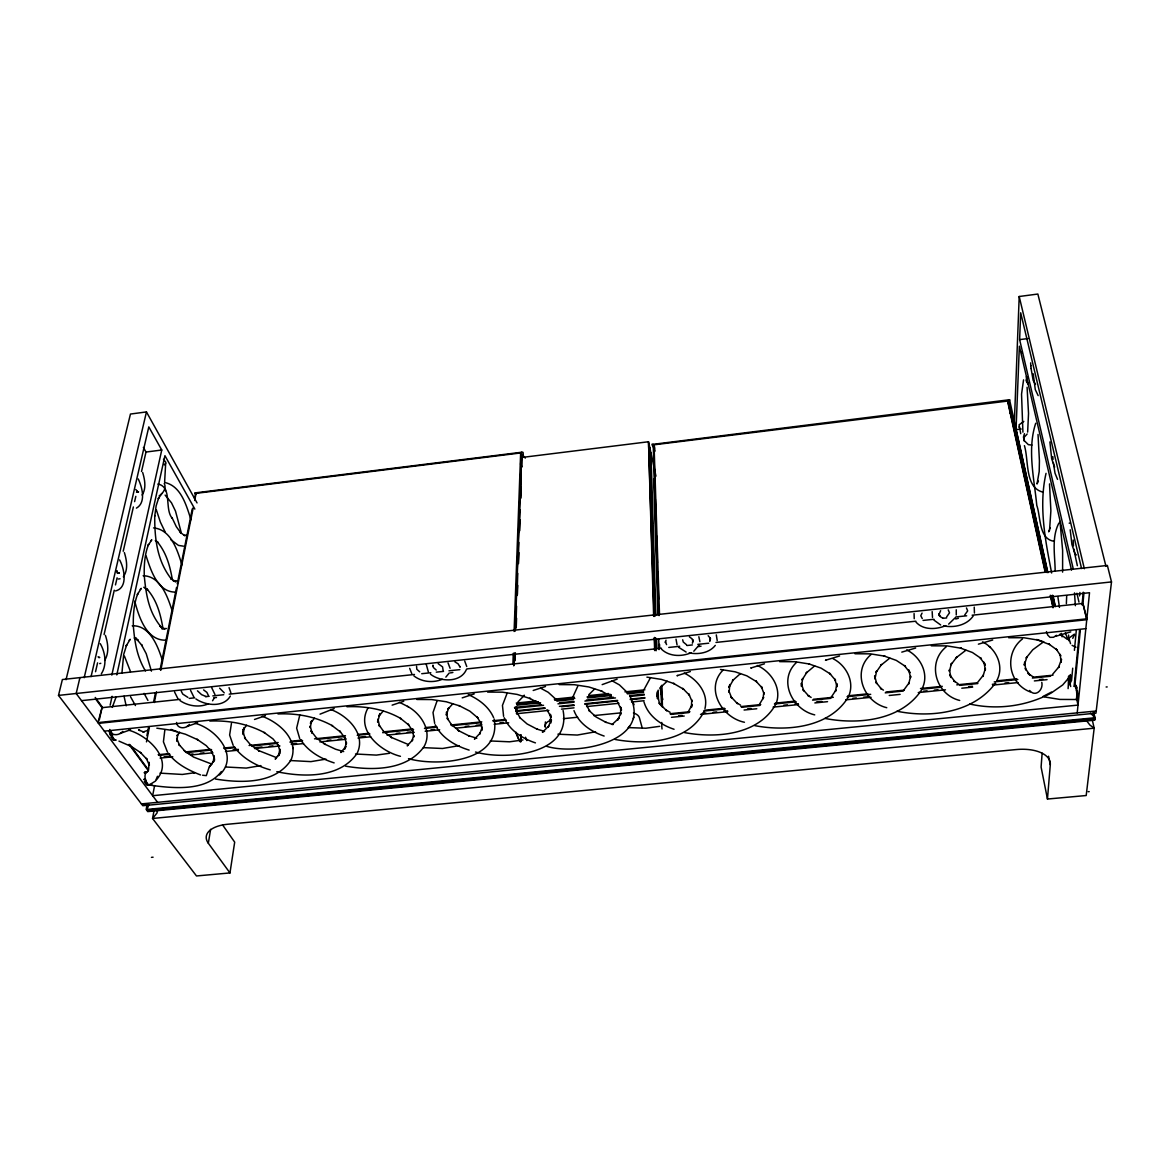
<?xml version="1.0" encoding="UTF-8"?>
<svg xmlns="http://www.w3.org/2000/svg" width="1170" height="1170" viewBox="0 0 1170 1170"><rect width="100%" height="100%" fill="white"/><g stroke="black" fill="none" stroke-linecap="round" stroke-linejoin="round"><path stroke-width="1.5" d="M164.634 481.981L165.73 462.165L163.464 459.284M154.747 515.575C154.513 538.551 157.072 561.161 171.683 579.472L170.805 578.477L175.734 581.812L173.014 580.642L177.562 580.876M426.289 664.501L428.366 671.946M1068.488 676.655L1068.342 684.201A71.151 9.989 83.5 0 1 1068.093 688.633M121.958 672.925L123.669 654.513L126.711 644.846L126.141 645.972L130.206 639.288L129.153 640.341M262.226 716.289C279.352 722.65 299.461 739.849 291.023 759.973C275.213 784.309 240.625 783.154 215.441 779.03M224.245 692.845L219.638 688.179M1044.474 696.94L1059.859 699.426L1076.21 699.514C1077.438 696.574 1076.707 684.859 1074.382 686.512M1076.21 699.514L1077.409 699.134L1077.731 695.638L1077.307 690.227L1076.341 690.285M545.395 721.948L545.278 727.17A11.627 6.508 0.8 0 1 551.538 720.106M661.767 722.446L661.81 726.936A49.52 22.917 -55.1 0 0 662.044 728.968M520.986 734.643L520.752 741.941L520.752 736.603A69.118 38.025 3.1 0 0 520.445 734.804M544.898 707.821L515.853 710.79L515.985 707.163M548.891 710.409L516.555 713.715L516.687 710.073M513.718 665.862L514.186 653.079M514.976 631.186L521.469 452.263C526.909 450.333 517.579 464.168 521.703 466.216M514.01 665.16L514.405 654.235M515.268 630.557L521.528 457.499L648.516 441.748L654.118 616.473M514.712 661.05L514.873 653.489M515.882 628.275L516.57 606.148M517.067 595.501L517.754 573.373M518.237 562.726L518.866 542.412M519.261 531.487L520.036 509.637M520.431 498.712L521.22 476.863M515.078 660.041L515.327 652.758M516.248 627.266L516.57 618.169M517.418 594.506L517.74 585.395M518.515 563.56L518.91 552.635M519.685 530.785L520.08 519.86M520.855 498.025L521.25 487.1M521.966 467.079L521.966 458.933M512.899 664.253L513.294 653.328M514.098 631.464L520.65 452.951L196.092 493.345L194.673 500.497M1062.609 572.13L1062.623 550.427L1060.005 521.41M1014.302 423.906L1019.202 296.507L1037.863 294.036L1105.972 566.382M1066.367 603.618L1066.689 595.735M1047.53 572.086L1016.043 429.653L1019.362 346.188L1071.53 570.126M1073.329 569.19L1019.626 339.622L1020.693 312.77L1081.577 568.561M704.954 708.552C708.815 693.357 697.232 679.2 684.158 673.116M148.517 770.386L149.102 762.313L149.351 765.282L146.294 758.292L147.01 759.432L140.415 752.427L141.351 753.085L131.42 746.548L118.974 741.107M1042.134 753.158L1041.095 767.067L1047.457 799.037L1086.199 795.527L1094.169 728.193L1092.151 719.301M149.014 804.638L146.601 810.152L1095.003 718.453L1093.862 712.398M1047.457 799.037L1050.294 764.77L1048.554 756.23M157.701 809.962L156.955 813.077L152.553 818.473L196.487 875.964L229.964 872.937L234.687 842.137L222.563 824.894M1027.64 432.096L1028.532 413.434L1027.084 387.285M1071.047 675.792L1070.36 683.061L1070.945 676.918M1072.715 668.187L1071.53 680.691L1070.36 675.339M1074.411 650.33L1076.268 630.688M1079.574 595.896L1079.895 592.488M1074.089 686.337L1079.559 630.206M1082.031 604.861L1083.259 592.196M1074.864 685.722L1080.29 630.308M1083.961 592.956L1082.923 603.442L1086.755 619.72L98.514 723.367M157.467 776.28L155.522 781.048L149.014 785.085C145.255 782.686 142.638 772.887 148.093 771.191L145.08 773.341M717.21 640.575L716.289 634.871M1077.219 712.866L1089.519 592.722L81.52 700.654M914.077 613.563L914.223 618.711M1111.5 581.914L1095.954 713.159L142.798 805.72L58.5 695.404L62.376 679.536L1107.376 565.446L1111.5 581.914L58.5 695.404M676.026 639.171L677.05 644.846M151.881 784.412L147.391 785.245M932.168 611.617L932.505 617.497M1068.59 635.047L1068.707 640.692M776.397 702.848C781.692 687.594 771.074 671.799 757.385 665.481M154.732 516.262L156.136 505.835L158.798 497.645L158.243 498.771L161.84 493.491M956.27 614.967L956.256 609.789M974.434 613.036L974.23 607.128M1026.412 376.608L1026.485 381.712L1028.138 383.979M229.964 872.937L208.333 843.248L210.615 829.34M546.463 746.255C576.152 755.761 653.503 741.853 629.621 695.448M154.25 809.523L152.553 818.473L1094.169 728.193L1089.928 725.064L1086.184 720.267M848.923 695.536C854.758 681.32 846.012 665.16 832.952 658.651M147.639 804.77C145.738 809.245 147.493 808.953 147.712 811.6L1094.798 720.164L1093.263 712.354M154.601 785.582L152.641 795.702L1078.023 705.101L1076.853 699.835M147.201 804.156L146.148 809.538L1095.076 717.751L1090.542 713.159M146.908 735.608L148.692 726.687M153.679 701.693L155.478 692.772M160.114 669.562L176.538 587.457M177.255 583.889L192.246 508.906M194.395 498.201C196.75 495.363 193.328 490.084 195.902 494.31M146.469 741.882L149.336 727.579M154.323 702.541L156.473 691.821M160.758 670.366L193.24 507.648M110.141 705.203L112.101 696.296M116.795 674.914L164.926 455.671L194.849 509.096M99.304 719.886L102.024 707.674L95.53 698.841M111.823 675.119L161.752 450.011L148.809 426.889L91.07 676.611M95.545 671.712L97.578 662.863M104.086 634.506L114.265 590.221M115.479 584.912L117.102 577.819M123.216 551.245L133.38 506.961M134.608 501.637L135.822 496.329M141.526 471.525L146.001 452.044L143.369 447.423M1075.332 686.454L1075.771 685.327L1074.806 685.386M1023.56 379.855L1021.542 394.173L1022.916 432.154M84.181 677.737L146.455 411.928L130.455 414.048L66.032 679.726M432.798 665.891L432.959 665.174L433.383 667.514L436.234 670.059M79.926 677.62L76.182 693.503L157.599 802.327M922.355 688.135C929.36 673.598 920.337 656.516 906.662 649.935M416.564 666.315L416.827 669.284L419.708 671.829M112.276 707.411L116.049 697.115M413.58 735.784L411.972 740.946L412.761 739.689L407.233 745.846L408.272 744.997M996.723 680.633C1004.694 666.461 996.27 648.619 982.537 641.862M1046.038 473.338C1038.536 506.01 1045.322 540.598 1051.64 573.007M443.108 670.322L442.567 666.885L438.209 663.712M466.494 669.298C460.921 682.827 440.563 682.183 430.458 674.183M231.47 723.25L229.627 735.023L233.166 745.319M164.809 730.168L163.42 741.824L167.427 752.018M221.408 771.513C206.227 791.578 173.423 788.331 151.515 785.362M551.158 720.179L548.116 727.243L548.818 725.985L542.441 732.288L543.363 731.44M573.037 696.647L577.834 686.059M1024.467 433.66L1023.472 437.024L1024.423 441.353M682.68 639.814L683.251 642.023L686.468 644.699M214.402 697.788L212.56 700.757M620.934 713.115L617.424 720.267L619.106 718.014L612.129 724.537M1072.744 638.352L1074.469 634.857M230.344 696.091C223.528 707.821 205.701 705.642 195.887 698.929M666.022 640.209L665.321 642.476L665.408 641.745L666.578 644.611M644.158 689.32L650.535 677.605M628.875 727.389L629.518 726.102M633.306 718.57L633.994 717.195M165.672 463.188L164.326 464.885M1027.362 377.369L1026.309 380.294L1028.064 383.745M692.391 643.222L692.991 640.253L692.611 639.566L693.093 641.701L692.026 638.805L689.393 636.846M699.016 645.211L693.795 651.222M709.722 641.379L710.395 638.396L710.044 637.694L710.205 640.575L710.395 638.396L708.157 635.705M688.179 711.93L692.216 704.589L691.353 707.484L691.777 699.894L692.04 701.415L688.823 693.956L689.496 695.243L682.695 688.355L683.616 689.232L673.51 683.397L674.432 683.719L661.489 679.419L646.908 677.137M704.106 711.448C688.194 742.643 645.474 745.1 615.054 739.455M507.049 693.415L502.456 705.408L503.597 716.332M449.192 673.042L445.843 677.108M1041.783 682.329C1043.567 689.861 1035.406 697.671 1029.571 690.461M759.154 704.779L763.659 697.349L763.045 698.724L763.776 692.552L764.112 694.102L761.334 686.527L762.08 687.828L755.659 680.852L756.654 681.73L746.826 675.821L735.053 671.785L720.486 669.474M775.798 704.223C758.482 735.243 715.777 738.46 684.465 732.581M437.127 700.684L433.017 712.545L434.67 723.367M368.053 707.865C355.402 730.285 380.44 751.345 400.447 756.303M830.978 697.539L836.009 690.022L835.438 691.397L836.842 683.587L837.091 686.673L834.766 679.024L835.57 680.326L829.545 673.262L830.612 674.125L821.077 668.143L808.792 663.858L809.552 664.048L795.015 661.708L779.615 661.635M1038.433 481.06L1037.015 483.985L1039.194 471.554L1039.428 460.907L1038.024 434.45M1049.607 530.39L1048.656 531.809L1050.104 527.641L1049.636 529.103L1050.879 510.807L1049.519 483.927M1058.879 523.092C1051.391 537.6 1055.004 555.092 1055.15 570.784M1035.713 423.262C1027.07 449.455 1034.221 478.603 1036.781 505.411C1040.759 516.306 1038.624 538.785 1053.673 541.198M179.639 732.201L177.109 735.93L177.665 734.467L176.992 741.327L176.714 738.343L179.595 745.509L178.849 744.383L185.167 751.389M848.367 696.925C829.691 727.74 786.927 731.747 754.723 725.634M156.517 779.688C174.374 759.593 147.873 735.535 128.788 730.197M101.351 673.788C107.128 664.896 105.359 652.509 100.284 643.675M104.627 660.45C109.307 653.021 108.064 643.295 105.402 635.354M299.812 714.972L296.639 728.135L299.71 738.548M940.621 610.696L938.94 614.616L939.612 615.99L938.94 613.855L940.285 616.678L943.152 618.374M955.1 617.848L948.665 624.122M903.708 690.212L909.251 682.593L908.724 683.982L910.626 676.07L910.567 677.635L908.724 669.898L909.997 672.706L904.366 665.554L905.507 666.432L896.279 660.377L884.154 656.034L885.003 656.209L870.495 653.854L854.977 653.767M209.459 766.774L214.651 759.652L213.218 762.357L214.095 755.747L214.417 758.716L211.755 751.637L212.53 752.793L206.315 745.699L196.955 739.25L197.686 739.732L185.474 734.233L171.522 730.285L156.838 728.179M246.607 725.224L242.863 730.314L244.296 727.579L243.214 734.526L242.833 731.528L245.32 738.782L244.515 737.656L250.468 744.734L259.36 751.052L258.585 750.555L276.661 757.677M973.25 615.917C966.917 625.248 954.106 628.012 943.561 625.862M921.843 689.525C901.982 720.252 858.926 724.903 825.83 718.585L825.099 718.351M219.433 774.979C239.894 755.908 215.923 728.822 195.112 723.279M123.347 576.781C128.349 569.805 126.755 560.211 124.356 552.547M977.345 682.797L983.4 675.075L982.932 676.465L985.359 668.45L985.345 670.015L983.97 662.191L985.374 665.013L980.153 657.759L981.381 658.622L972.445 652.509L960.511 648.107L961.447 648.282L946.969 645.884L931.32 645.811M314.467 718.19L310.386 723.352L311.732 720.603L310.211 727.638L310.211 726.102L312.244 733.341L310.971 730.841L316.529 738.021L325.114 744.398L324.295 743.915L335.571 749.224L343.702 751.579M1022.521 638.893C1003.772 653.211 1008.087 683.616 1030.229 691.909M648.736 448.388L649.511 447.496L648.677 446.984M995.348 683.192C973.513 712.866 930.896 718.161 896.995 711.228M142.111 495.056C146.469 488.46 144.831 479.671 142.681 472.534M922.062 613.109L920.775 615.712L922.267 618.594M946.223 646.834C926.318 662.805 935.956 694.731 959.707 700.45M1052.634 674.286L1059.376 666.315L1058.499 667.47L1061.497 659.236L1061.073 662.308L1060.181 654.381L1060.722 655.902L1055.983 648.663L1056.919 649.876L1048.481 643.792L1049.607 644.524L1037.848 640.078L1023.779 637.723L1008.657 637.738M383.175 711.082L378.744 716.303L379.987 713.554L377.603 722.168L377.983 719.126L379.592 726.453L379.109 725.093L384.169 732.201M1070.74 675.602L1062.696 684.947L1050.967 693.166M715.294 645.401C709.239 653.05 698.227 654.717 689.145 652.889M870.889 654.673C851.351 671.434 863.738 702.292 886.772 707.704M452.717 703.872L447.92 709.166L448.71 707.894L446.297 715.119L446.574 712.062L447.744 719.491L447.218 718.117L451.883 725.312M796.507 662.425C777.538 679.989 792.192 709.751 814.73 714.87M517.959 701.941L524.409 695.243L523.429 696.091M189.408 724.405C186.088 729.1 177.182 729.232 176.538 722.475M516.555 713.715L517.886 710.716M150.769 540.862L151.793 539.823L148.049 545.527L148.605 544.401C144.495 554.258 143.998 566.382 144.276 575.933C146.074 594.886 148.795 612.934 161.855 627.837L159.763 626.082L164.78 629.08M515.853 710.79L517.359 708.537L516.862 707.221M140.224 589.417L141.263 588.364L137.358 594.535L137.914 593.409C133.687 603.749 133.073 616.151 133.351 626.345C134.784 642.915 137.065 656.838 145.446 670.995M723.075 670.059C704.647 688.589 721.963 717.736 744.442 722.256M109.731 729.451C110.433 736.281 119.34 735.915 122.748 731.352M650.052 451.181L649.789 450.201A2.121 1.462 -2.1 0 1 648.765 449.938M142.886 731.996L148.151 730.285M588.876 694.629L594.638 688.969M946.662 616.868L949.528 612.817L948.212 609.877M964.723 614.952L967.678 610.886L966.449 607.932M659.646 688.223L667.192 681.203M1056.495 635.31L1053.541 637.27L1050.002 637.357L1047.72 635.061L1046.448 631.581M740.449 673.613L732.405 680.721L733.371 679.726L728.968 687.419L729.802 684.509L729.115 692.274L728.822 690.753L731.776 698.212L731.074 696.925L737.48 703.653L736.53 702.79L740.61 705.174M475.415 738.255L474.435 739.118L480.387 732.873L479.641 734.146L482.23 727.155L481.996 730.197L481.046 722.87M1051.479 692.084L1043.084 696.428M653.854 452.029C658.257 450.801 648.633 442.728 653.196 444.308L1009.549 399.73L1047.91 572.7M814.627 665.92L806.071 673.13L806.993 672.136L802.064 679.931L802.664 678.541L801.479 686.424L801.289 683.338L803.79 690.9L803.029 689.613L809.07 696.413L808.046 695.55L811.132 697.422M98.616 657.555L99.742 657.511L98.061 656.838M889.77 658.14L880.674 665.438L881.551 664.443L876.096 672.341L876.637 670.951L874.955 678.936L874.648 675.851L876.71 683.485L875.877 682.198L881.536 689.086L880.454 688.223L883.438 690.124M341.903 751.652L340.821 752.515L345.94 746.416L344.682 749.136L346.393 742.365L346.408 743.886L344.609 736.734M648.809 451.035L650.067 450.391M650.125 453.638L650.973 453.068L655.902 615.361M965.864 650.257L956.241 657.642L957.06 656.648L951.064 664.648L951.561 663.258L949.353 671.346L949.396 669.781L950.976 677.488L949.645 674.695L954.91 681.671L953.755 680.808L958.098 683.704M276.325 758.233L275.199 759.096L279.908 753.07L278.562 755.791L279.849 749.092L280.259 752.076L278.021 744.91L278.84 746.065L273.005 738.899L263.952 732.361L264.756 732.844C247.996 723.791 228.75 720.223 209.81 721.056M150.038 784.675L149.336 784.587M210.98 765.063L209.24 766.92L206.315 775.622L202.571 775.227M1042.967 642.271L1032.788 649.759L1026.09 658.037L1026.997 656.867L1024.218 665.174L1024.686 662.088L1025.797 669.898L1025.286 668.392L1030.097 675.368L1027.977 673.306L1033.329 677.02M117.965 573.359L116.956 571.326M1027.158 433.997L1023.94 437.522L1024.291 440.68L1028.357 444.659L1031.911 445.083M159.135 495.875C163.04 493.345 166.74 488.124 164.253 483.444M320.039 714.153L334.21 708.523M515.18 707.938L516.379 707.294M136.48 492.131L137.767 491.707M143.998 804.814L145.226 804.097M602.155 684.625L617.146 679.156M1043.83 641.862L1036.649 639.478M978.383 644.173L992.716 640.005M208.465 703.799C199.339 707.791 188.165 706.139 180.019 700.611M1050.148 693.62C1025.68 706.387 996.708 710.131 969.784 704.018M442.304 679.258C433.192 683.163 421.8 682.052 413.917 675.938M901.792 652.129L915.657 648.048M945.799 625.628C936.409 629.606 923.203 630.381 915.92 622.016M691.28 652.67C681.832 656.896 669.24 656.706 661.489 649.189M826.181 659.997L825.464 660.289L839.592 655.975M100.781 663.302L99.699 663.609M1023.794 421.405L1019.07 424.871L1020.737 433.69M1074.426 634.125L1068.941 638.147L1070.521 643.661M751.535 667.763L750.745 668.055L764.493 663.799M120.174 733.429L130.557 729.758M186.937 726.497L197.613 722.767M677.839 675.426L676.977 675.733L690.344 671.536M254.504 719.462L265.488 715.689M392.125 705.144L403.767 701.269M462.223 697.861L474.201 693.927M260.954 765.604L246.241 768.076L225.591 766.994M533.198 690.476L545.512 686.497M325.962 759.125L310.913 761.626L290.175 760.529M459.093 745.641L442.553 748.493L423.365 747.645M595.574 731.791L577.307 735.053L557.929 734.19M1055.457 636.363L1070.799 631.873M193.767 772.99L194.717 772.726L182.301 774.452L160.012 773.136M120.071 578.77L118.272 579.033M955.7 618.988L958.391 618.272M136.422 508.131C146.265 502.544 142.243 487.334 138.25 478.954M184.246 535.333L187.2 534.968M648.648 446.37A1.696 1.185 -2.1 0 0 649.087 446.428L649.189 447.408A2.121 1.462 -2.1 0 0 648.707 447.613M450.377 672.896L452.878 672.487M698.431 646.586L701.064 646.162M389.361 753.304L376.345 755.103L355.519 753.992M522.975 739.966L509.535 741.809L490.245 740.946M659.778 726.321L645.898 728.223L628.144 727.594M1077.702 697.159L1076.751 697.218M146.001 452.044L161.752 450.011M1019.626 339.622L1027.947 338.554M195.463 492.848L521.469 452.263M659.485 614.235L654.045 444.805L1007.56 401.076L1045.176 572.145M1016.043 429.653L1021.205 429.024M180.136 699.367L102.024 707.674L97.958 722.607L1086.842 618.813L1082.923 603.442L972.124 615.215M189.218 698.402L194.659 697.832M205.554 696.662L209.196 696.282M212.823 695.901L223.733 694.731M229.174 694.161L414.458 674.476M421.726 673.701L430.809 672.735M436.264 672.15L443.518 671.39M448.973 670.805L459.868 669.649M467.137 668.874L661.503 648.224M668.772 647.449L679.668 646.293M686.936 645.518L692.377 644.933M697.832 644.363L708.727 643.207M715.996 642.432L915.817 621.197M923.071 620.422L933.982 619.266M943.064 618.301L946.691 617.921M955.773 616.956L966.669 615.8M104.349 731.162L1085.833 628.67M108.956 730.87L110.667 730.68L112.598 735.491M111.135 732.522L109.644 733.21L109.439 731.908L111.15 731.718L112.656 737.261L114.411 739.601L116.225 740.098M109.731 733.853L111.442 733.678M110.097 734.336L111.793 734.16M110.243 735.74L111.954 735.564M110.945 737.436L112.656 737.261M111.793 738.811L113.49 738.636M112.715 739.776L114.411 739.601M115.347 740.098L113.651 740.274L114.543 740.274M516.262 703.053L536.182 700.991M554.302 699.134L574.236 697.086M588.729 695.594L608.649 693.547M624.955 691.865L644.889 689.817M516.657 704.106L538.375 701.883M554.668 700.201L574.587 698.154M587.252 696.852L610.784 694.439M627.076 692.772L643.368 691.09M516.76 704.384L538.478 702.146M556.569 700.289L574.675 698.431M587.34 697.13L610.872 694.702M627.149 693.035L643.441 691.368M517.067 705.174L540.569 702.76M556.847 701.093L573.125 699.411M587.589 697.934L611.106 695.521M627.383 693.854L643.661 692.172M514.493 707.426L541.476 704.647M559.465 702.804L573.856 701.327M586.448 700.04L613.446 697.276M629.635 695.623L644.026 694.146M514.8 708.245L543.567 705.305M557.958 703.828L574.134 702.175M584.927 701.064L615.478 697.934M629.87 696.457L644.246 694.995M559.421 706.329L573.943 704.852M584.839 703.74L617.511 700.391M630.221 699.104L644.743 697.612M516.072 711.36L545.103 708.391M561.439 706.724L574.134 705.422M585.029 704.311L617.687 700.976M630.381 699.675L644.904 698.197M561.468 709.137L574.031 707.85M586.609 706.578L618.945 703.272M631.522 702L644.085 700.713M158.169 754.708L169.08 753.612M185.43 751.944L210.892 749.356M223.616 748.069L234.526 746.957M249.078 745.48L278.167 742.526M290.891 741.239L301.801 740.127M314.525 738.84L345.442 735.696M358.166 734.409L369.077 733.297M383.614 731.82L412.703 728.866M425.441 727.579L436.337 726.468M450.889 724.99L481.791 721.861M492.702 720.749L505.44 719.462M158.988 755.367L169.899 754.27M186.264 752.602L211.726 750.014M224.45 748.727L235.36 747.615M251.725 745.963L277.188 743.374M289.911 742.087L302.65 740.8M317.187 739.323L344.463 736.559M357.201 735.257L369.925 733.97M382.648 732.683L413.566 729.539M424.476 728.427L437.214 727.14M451.752 725.663L480.855 722.709M493.579 721.422L506.317 720.135M163.99 756.931L169.445 756.376M189.408 754.357L193.035 753.992M200.304 753.246L203.931 752.88M232.976 749.941L238.431 749.385M256.581 747.557L262.022 747.001M269.29 746.27L272.917 745.89M291.067 744.061L296.522 743.506M327.381 740.376L331.008 740.01M338.276 739.279L341.903 738.913M360.067 737.071L365.508 736.515M396.367 733.4L400.008 733.02M407.262 732.288L410.889 731.923M430.867 729.904L434.494 729.539M465.353 726.409L468.994 726.043M476.248 725.298L481.704 724.756M499.853 722.914L503.48 722.548M160.1 758.087L172.809 756.8M190.959 754.972L212.75 752.763M225.459 751.476L238.168 750.189M254.504 748.537L279.923 745.963M292.632 744.676L303.527 743.579M319.863 741.926L345.282 739.352M357.991 738.065L370.7 736.778M387.036 735.126L414.268 732.361M425.163 731.265L439.686 729.787M456.037 728.135L481.455 725.575M494.164 724.288L508.687 722.811M563.37 718.672L577.673 717.239M593.775 715.601L620.597 712.896M669.971 713.715L689.934 711.711M704.457 710.248L724.435 708.23M740.771 706.592L760.734 704.589M775.257 703.126L795.22 701.108M813.384 699.28L833.347 697.276M847.87 695.814L867.833 693.81M885.982 691.982L904.147 690.154M920.483 688.516L942.259 686.322M956.782 684.859L976.76 682.856M996.723 680.838L1016.686 678.834M1033.022 677.196L1053 675.178M670.878 714.402L689.042 712.574M703.579 711.111L725.371 708.932M741.721 707.28L759.886 705.452M774.423 703.989L796.214 701.81M812.565 700.157L830.729 698.329M847.08 696.691L870.699 694.322M885.222 692.859L903.386 691.031M921.55 689.203L941.543 687.199M959.707 685.371L977.871 683.543M994.222 681.905L1017.827 679.521M1032.364 678.059L1050.528 676.245M678.659 715.777L682.285 715.411M702.219 713.408L705.846 713.042M713.1 712.311L716.727 711.945M723.981 711.228L727.608 710.863M747.557 708.859L751.184 708.493M783.812 705.217L787.439 704.852M794.693 704.135L798.32 703.77M816.455 701.941L821.896 701.4M852.725 698.3L856.352 697.949M863.592 697.218L869.032 696.662M923.437 691.207L927.064 690.841M934.318 690.124L937.945 689.759M968.76 686.658L972.387 686.293M992.335 684.304L995.962 683.938M1005.03 683.017L1008.657 682.666M1039.472 679.565L1043.099 679.2M671.507 717.312L684.216 716.04M700.537 714.402L727.755 711.667M744.091 710.029L756.785 708.757M773.107 707.119L798.51 704.574M814.846 702.936L827.541 701.664M845.691 699.85L871.08 697.305M889.229 695.477L900.11 694.38M918.26 692.567L945.462 689.832M961.798 688.209L972.679 687.112M992.643 685.108L1018.046 682.563M1034.368 680.925L1047.062 679.653M144.773 771.878L146.411 771.703M144.1 772.712L145.738 772.536M1069.175 523.195L1070.17 523.107M143.91 779.337L145.563 779.322L143.925 779.483M146.016 781.063L144.363 781.224L144.978 782.774L146.616 782.613M145.724 784.002L147.362 783.841M146.542 784.851L148.18 784.69M141.409 803.907L1096.202 711.024M147.259 811.015L1094.886 719.477L1093.789 713.115M151.442 857.361L153.08 857.2M1077.131 698.417L1076.634 698.417M1077.409 699.134L1076.458 699.192L1077.16 699.455M1075.113 685.532L1076.064 685.474M1074.572 685.722L1075.522 685.664M1075.435 686.146L1076.722 687.141L1077.029 688.545L1076.064 688.618M1075.756 687.199L1076.722 687.141M1106.118 686.995L1107.186 686.922M1076.561 692.113L1077.526 692.04M1076.707 693.956L1077.672 693.898M1076.766 695.697L1077.731 695.638M1088.202 791.681L1089.182 791.637M213.949 697.686L216.465 697.554M165.292 640.195C146.118 640.239 138.777 616.385 134.711 601.131M650.096 453.024A1.696 1.17 -2.2 0 0 650.535 453.082L650.973 453.068M166.432 628.524L161.723 628.641L163.288 628.67M132.239 625.804C149.643 625.072 157.716 645.752 162.06 659.412M1042.485 492.014C1024.628 487.173 1028.913 460.044 1024.408 445.638M559.216 684.611L574.251 684.699L588.861 686.966L601.965 691.207L601.117 690.885L611.5 696.647M487.597 692.084L502.515 692.172L517.125 694.41L530.39 698.607L529.615 698.271L540.277 703.96M416.856 699.47L431.657 699.558L446.297 701.766L459.693 705.905L459.006 705.568L469.916 711.199L477.945 717.971L477.067 716.961L481.601 724.245M346.993 706.753C365.757 705.919 384.974 709.283 401.354 718.819L400.418 718.336L408.798 725.02L407.979 724.025L412.922 731.221M277.977 713.949C296.829 713.115 316.075 716.581 332.631 725.868L331.783 725.385L340.485 731.996L339.724 731.001L345.94 739.264L345.062 738.109M118.316 573.154L118.536 573.081M115.552 590.923C128.349 587.881 124.312 568.444 119.603 559.874M134.477 637.84L136.1 637.869M174.827 592.108C157.131 591.684 150.667 569.527 146.06 555.852M143.149 575.728C160.904 576.049 167.939 597.694 172.429 611.588M183.471 546.171L178.469 545.41L170.718 539.589M153.548 527.904C171.186 529.484 177.445 550.558 181.993 564.876M345.53 766.145C371.899 770.65 406.75 770.869 424.008 746.665C432.754 731.425 421.185 713.715 407.482 706.344M157.848 484.058C172.633 486.705 164.18 509.096 172.239 518.31L171.99 517.593L176.304 526.675L181.072 533.242L180.209 532.306L184.962 535.875M164.911 482.537C181.248 486.12 186.483 505.82 190.988 519.758M1075.947 647.259L1072.086 645.343M177.036 731.616L171.025 729.422M143.749 587.311L145.255 587.735M212.019 764.171L193.65 757.122L184.216 750.731M270.255 769.86C256.259 765.911 242.57 758.511 233.956 746.475M276.822 771.703C303.396 777.333 339.797 778.445 357.113 753.363C366.415 733.999 347.665 715.733 330.715 709.473M334.152 762.884C321.033 758.76 308.163 751.506 300.544 739.689M408.505 758.657C436.278 766.599 502.091 762.635 494.164 718.98M408.257 744.471L390.765 737.188L391.657 737.67L383.394 731.206M469.141 750.102C455.481 745.919 441.733 738.036 435.181 724.742M475.503 752.018C504.285 760.295 571.764 755.308 563.092 710.512M476.804 738.226L468.834 735.813L469.521 736.164L458.04 730.372L458.976 730.855L451.05 724.318M535.436 742.877C522.566 738.592 509.769 730.606 504.168 717.707M544.547 731.44L536.664 728.998L537.41 729.334L527.114 723.967L519.524 717.356M604.144 736.047C591.464 731.806 578.857 723.601 573.987 710.599M613.095 724.552L605.314 722.095L606.133 722.431L596.086 716.991L588.832 710.292L589.782 711.302L585.936 703.916M674.066 729.261C660.874 725.005 648.063 715.85 643.997 702.015M206.169 696.559L201.591 694.658L197.467 690.841M686.117 652.041L678.761 647.361M200.538 774.935C188.341 770.167 176.1 763.952 168.173 753.158M143.983 732.171L138.572 729.802L139.83 730.606M187.917 697.393L182.769 694.088L181.262 691.207M940.665 624.97L933.938 620.1M149.541 784.631L150.389 785.055M399.467 702.307L408.403 706.812M656.984 696.559L657.438 691.441M468.278 694.6C478.881 699.309 488.841 706.68 493.608 717.605M540.423 688.077L548.233 692.304L557.198 700.45M454.954 661.928L458.084 663.785L460.146 667.251L460.059 666.49M670.074 712.281L665.876 709.927L666.754 710.79L658.988 703.155M611.837 680.647L619.457 684.918L627.997 693.166M134.287 638.162L138.309 640.414L136.173 638.615L142.287 645.738L141.512 644.846L146.221 653.694L151.442 671.156M1076.385 554.96L1075.201 554.024M137.607 491.663L135.822 489.513M145.08 588.217L147.712 589.899L146.835 588.89C156.707 599.888 160.29 613.446 162.688 626.827M203.58 689.905L206.871 692.377L208.275 695.272M989.293 646.557L990.522 647.419M155.317 540.584L157.862 542.397L156.999 541.432C166.403 552.591 169.972 566.046 172.312 579.369M1060.093 634.082L1067.435 639.449M657.13 696.077L657.598 696.896M659.778 704.413L658.461 699.25L657.014 697.963M165.116 495.1L171.493 502.822L175.5 511.115L181.16 532.291M522.142 454.486L525.301 458.084M1035.523 384.447L1033.154 380.367L1031.077 368.462M1038.156 395.606L1035.289 389.61L1033.242 373.83M178.03 698.914L174.564 692.011M193.927 697.232L190.52 690.315M1054.638 467.166L1051.669 458.801L1049.914 441.909M211.609 687.536L214.914 694.453M1057.534 479.364L1055.018 473.206L1053.293 462.457M229.057 687.653L230.87 692.757M95.223 697.452L102.784 707.748M129.782 744.5L148.137 769.48M129.022 744.398L148.137 770.401M1075.171 553.995L1071.939 544.65L1070.199 529.82M1018.982 427.006L1019.596 427.913M411.796 673.701L409.675 668.348M515.911 732.698A67.655 12.694 84.1 0 0 518.676 739.264L520.05 741.707M516.16 711.067L520.416 718.351M448.037 662.907L450.07 668.289M464.739 661.123L466.742 666.52M547.004 709.81L551.128 717.195L550.368 714.285L550.851 721.685M146.455 411.928L197.043 502.924M130.557 696.793L135.442 705.568M144.071 693.371L147.917 700.42M130.47 671.521L124.429 656.121M617.804 702.57L621.504 710.044L620.641 707.133L620.67 714.621M633.423 703.346L634.082 704.72M156.312 509.769L160.363 522.069L165.277 532.248M1077.351 565.71L1073.738 548.905M516.087 732.288L519.334 740.654M525.535 737.232L526.807 740.595M1065.343 632.707L1067.596 638.937M698.841 636.729L699.879 641.686M549.783 719.594L550.968 722.899M1068.576 677.02L1068.912 675.865A2.018 1.097 -10.5 0 0 1069.321 675.616M520.65 452.951L522.215 458.07M521.528 457.499L521.878 458.655M292.778 747.133L293.217 748.581M1069.044 677.693L1069.994 681.437A74.485 40.555 -8.9 0 1 1070.287 685.269M642.154 727.711L639.39 717.707A11.7 6.581 -0.8 0 0 633.423 712.983M660.304 689.525L662.834 699.601M1019.202 296.507L1084.356 568.737M1076.912 593.234L1078.974 602.126M124.035 696.208L126.17 705.832M1053.029 595.866L1055.399 606.557M1061.307 633.277L1062.097 636.846M1052.649 595.223L1055.004 605.914M1008.291 400.359L1046.229 572.481M1051.303 595.545L1053.658 606.192M1045.527 572.335L1008.218 402.772L1009.681 399.877M1050.631 595.545L1052.985 606.25M1068.736 677.693L1070.696 686.556M1050.28 595.311L1053.015 607.786M655.156 485.594L653.679 478.837L657.964 615.054M648.838 443.211L655.96 476.146M654.045 444.805L654.776 448.285M1009.491 406.75L1009.856 409.207M412.425 729.846L413.8 737.085L413.727 735.55M1021.893 351.804L1022.083 352.945M116.927 570.667L117.307 572.993M1057.856 596.583L1059.479 607.391M1030.829 365.683L1031.092 368.521M1074.499 592.927L1075.376 605.694M1030.638 362.875L1030.829 365.757M1052.839 456.592L1053.029 459.488M1073.46 545.834L1073.197 540.043M165.423 489.44L165.496 490.669M661.767 685.298L662.469 707.163M654.147 461.112L655.083 490.201M655.375 499.283L656.238 526.558M656.531 535.641L657.408 562.902M657.686 571.998L658.564 599.259M658.856 608.356L659.09 615.625M661.342 686.512L661.986 706.504M653.196 444.308L658.622 615.274M659.544 644.377L659.661 648.019M660.874 686.22L661.503 706.227M658.71 638.674L659.046 649.569M656.633 639.069L656.911 648.195M658.183 690.124L658.461 699.25M651.251 485.623L650.037 450.859A1.696 1.17 -2.2 0 0 649.672 451.02M651.529 494.734L652.407 523.867M652.728 534.807L653.606 563.94M653.884 573.051L654.761 602.184M655.024 611.296L655.141 614.937M655.843 638.615L655.96 642.257M650.067 450.187L655.054 616.166M655.697 638.016L656.092 650.769M657.35 692.669L657.452 696.311M649.496 447.335L654.498 615.274M655.2 638.995L655.536 649.935M649.306 446.428L654.337 616.239M654.995 638.133L655.317 649.072M654.556 637.431L654.937 650.125M648.516 441.748L653.635 616.063M654.264 637.855L654.644 650.564M1009.973 411.138A46.624 18.603 -60.5 0 1 1009.959 413.171M1070.418 674.549A2.018 1.097 -10.5 0 1 1070.097 675.134M1050.294 764.77A35.246 17.959 -8.3 0 0 1016.174 749.56L227.594 824.265A32.701 15.853 6.3 0 0 208.333 843.248M119.179 572.934L117.57 573.344L119.179 572.934M138.484 491.897L136.905 491.459L138.484 491.897"/></g></svg>
